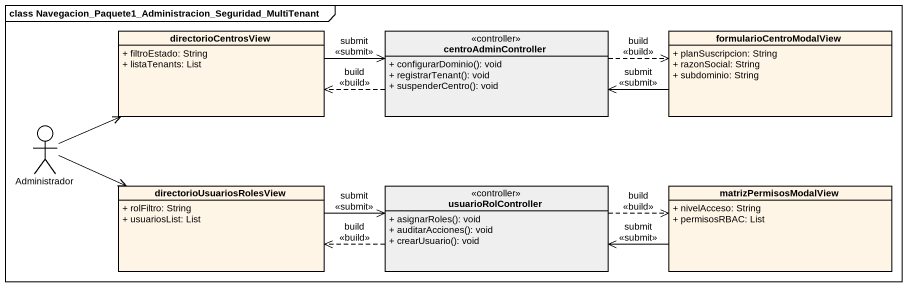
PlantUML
@startuml
mainframe class Navegacion_Paquete1_Administracion_Seguridad_MultiTenant
allowmixing
hide circle
hide empty members
skinparam classAttributeIconSize 0
class directorioCentrosView #FFF5E6 {
  + filtroEstado: String
  + listaTenants: List
}
class centroAdminController <<controller>> #EFEFEF {
  + configurarDominio(): void
  + registrarTenant(): void
  + suspenderCentro(): void
}
class formularioCentroModalView #FFF5E6 {
  + planSuscripcion: String
  + razonSocial: String
  + subdominio: String
}
actor Administrador #FFFFFF
class directorioUsuariosRolesView #FFF5E6 {
  + rolFiltro: String
  + usuariosList: List
}
class usuarioRolController <<controller>> #EFEFEF {
  + asignarRoles(): void
  + auditarAcciones(): void
  + crearUsuario(): void
}
class matrizPermisosModalView #FFF5E6 {
  + nivelAcceso: String
  + permisosRBAC: List
}
directorioCentrosView -right-> centroAdminController : submit\n<<submit>>
centroAdminController .left.> directorioCentrosView : build\n<<build>>
centroAdminController .right.> formularioCentroModalView : build\n<<build>>
formularioCentroModalView -left-> centroAdminController : submit\n<<submit>>
Administrador -right-> directorioCentrosView
Administrador -right-> directorioUsuariosRolesView
directorioUsuariosRolesView -right-> usuarioRolController : submit\n<<submit>>
usuarioRolController .left.> directorioUsuariosRolesView : build\n<<build>>
usuarioRolController .right.> matrizPermisosModalView : build\n<<build>>
matrizPermisosModalView -left-> usuarioRolController : submit\n<<submit>>
@enduml
